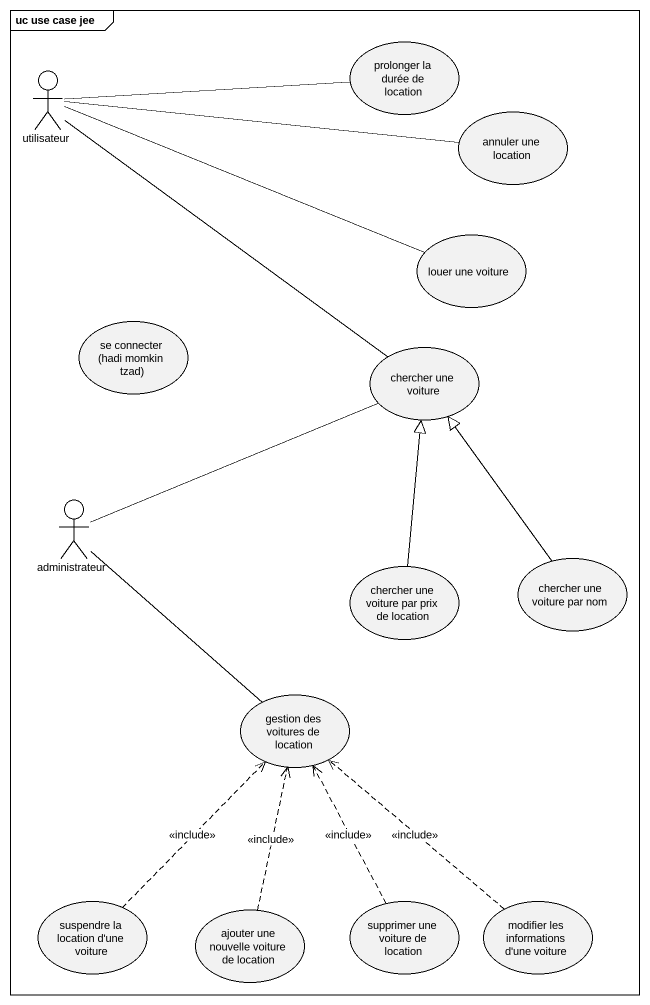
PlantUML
@startuml
mainframe uc use case jee
actor utilisateur
usecase "prolonger la durée de location" as prolonger_la_durée_de
usecase "annuler une location" as annuler_une_location
usecase "louer une voiture" as louer_une_voiture
usecase "se connecter (hadi momkin tzad)" as se_connecter_hadi_momkin
usecase "chercher une voiture" as chercher_une_voiture
actor administrateur
usecase "chercher une voiture par prix de location" as chercher_une_voiture_par
usecase "chercher une voiture par nom" as chercher_une_voiture_par_nom
usecase "gestion des voitures de location" as gestion_des_voitures_de
usecase "suspendre la location d'une voiture" as suspendre_la_location_d_une
usecase "ajouter une nouvelle voiture de location" as ajouter_une_nouvelle
usecase "supprimer une voiture de location" as supprimer_une_voiture_de
usecase "modifier les informations d'une voiture" as modifier_les_informations_d
utilisateur -right- prolonger_la_durée_de
utilisateur -right- annuler_une_location
utilisateur -right- louer_une_voiture
utilisateur -- chercher_une_voiture
administrateur -right- chercher_une_voiture
administrateur -- gestion_des_voitures_de
chercher_une_voiture_par -up-|> chercher_une_voiture
chercher_une_voiture_par_nom -up-|> chercher_une_voiture
suspendre_la_location_d_une .up.> gestion_des_voitures_de : <<include>>
ajouter_une_nouvelle .up.> gestion_des_voitures_de : <<include>>
supprimer_une_voiture_de .up.> gestion_des_voitures_de : <<include>>
modifier_les_informations_d .up.> gestion_des_voitures_de : <<include>>
@enduml
